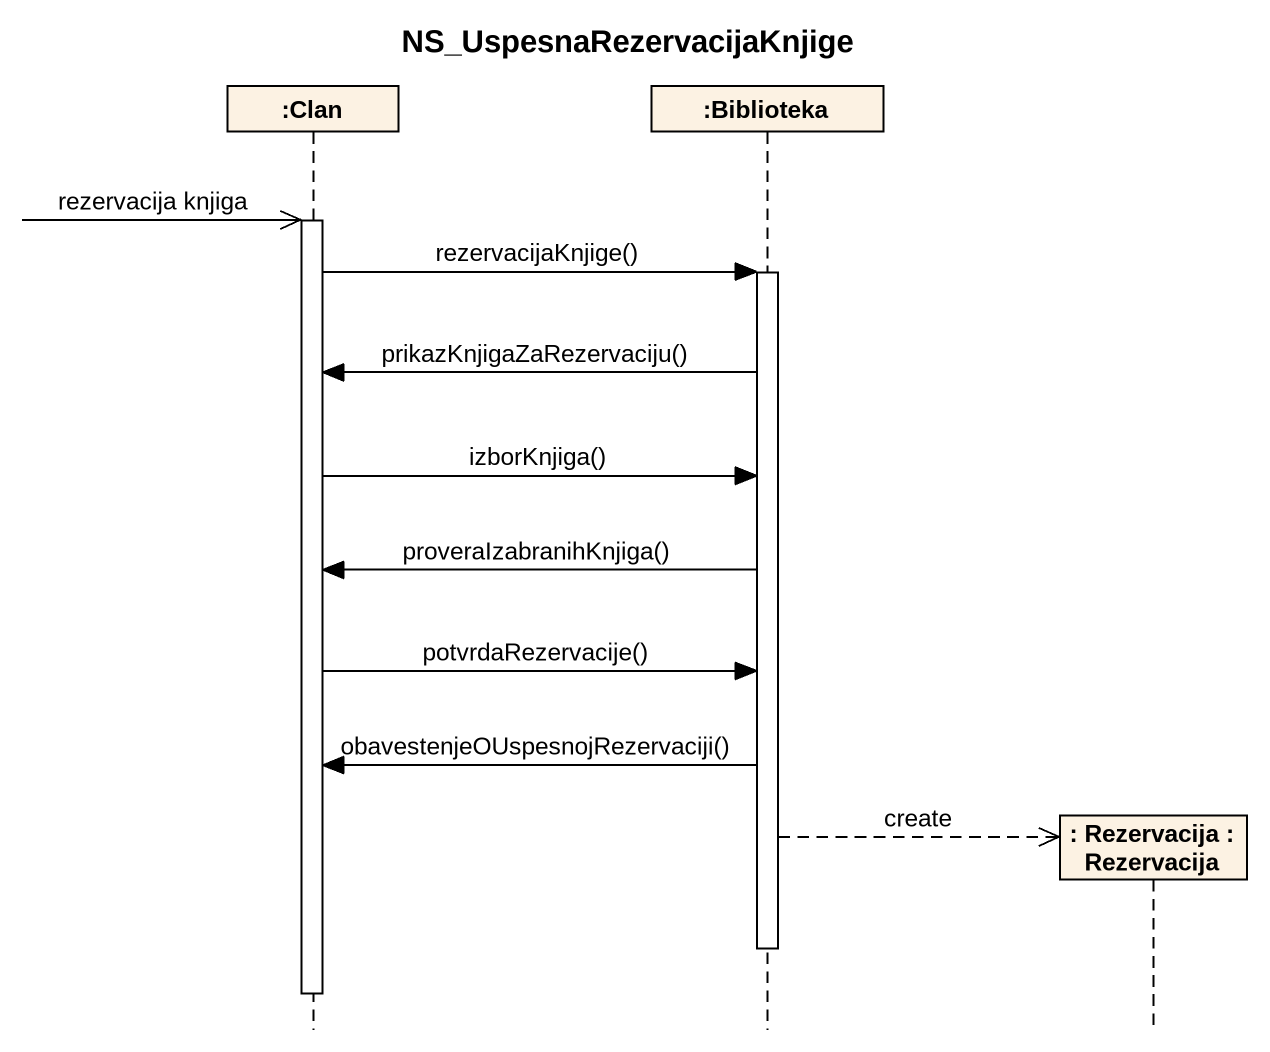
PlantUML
@startuml
title NS_UspesnaRezervacijaKnjige
hide footbox
participant ":Clan" as Clan
participant ":Biblioteka" as Biblioteka
participant ": Rezervacija : Rezervacija" as Rezervacija

Clan ->> Clan : rezervacija knjiga
activate Clan
Clan -> Biblioteka : rezervacijaKnjige()
activate Biblioteka
Biblioteka -> Clan : prikazKnjigaZaRezervaciju()
Clan -> Biblioteka : izborKnjiga()
Biblioteka -> Clan : proveraIzabranihKnjiga()
Clan -> Biblioteka : potvrdaRezervacije()
Biblioteka -> Clan : obavestenjeOUspesnojRezervaciji()
Biblioteka -->> Rezervacija ** : create
deactivate Biblioteka
deactivate Clan
@enduml
